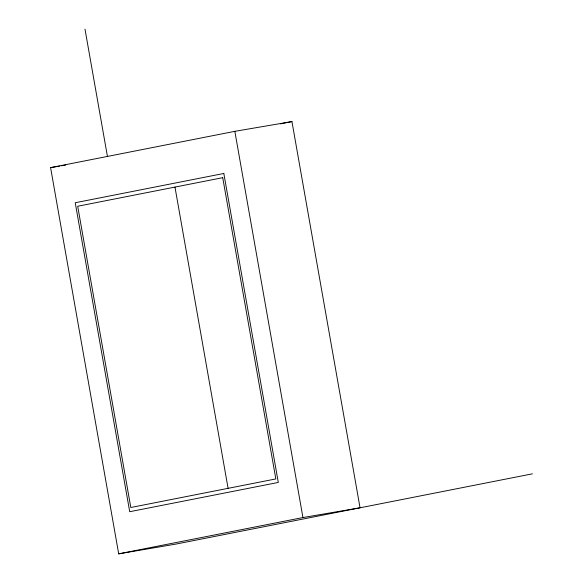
<?xml version="1.0" encoding="UTF-8"?>
<svg xmlns="http://www.w3.org/2000/svg" width="583" height="583" viewBox="0 0 583 583"><rect width="100%" height="100%" fill="white"/><g stroke="black" fill="none" stroke-linecap="round" stroke-linejoin="round"><path stroke-width="0.87" d="M50.59 167.634L234.84 131.328L291.945 121.577L360.046 507.793L302.941 517.544L118.692 553.85L50.59 167.634L59.51 166.111M280.372 123.858L291.945 121.577M532.41 473.833L175.789 544.107L118.692 553.85M61.295 165.805L65.755 165.047M234.84 131.328L302.941 517.544M174.973 187.085L228.091 488.335M84.994 29.15L107.418 156.324M223.821 173.464L75.229 202.746L129.71 511.714L278.302 482.433L223.821 173.464M222.721 177.677L77.692 206.251L130.811 507.501L275.839 478.927L222.721 177.677"/></g></svg>
